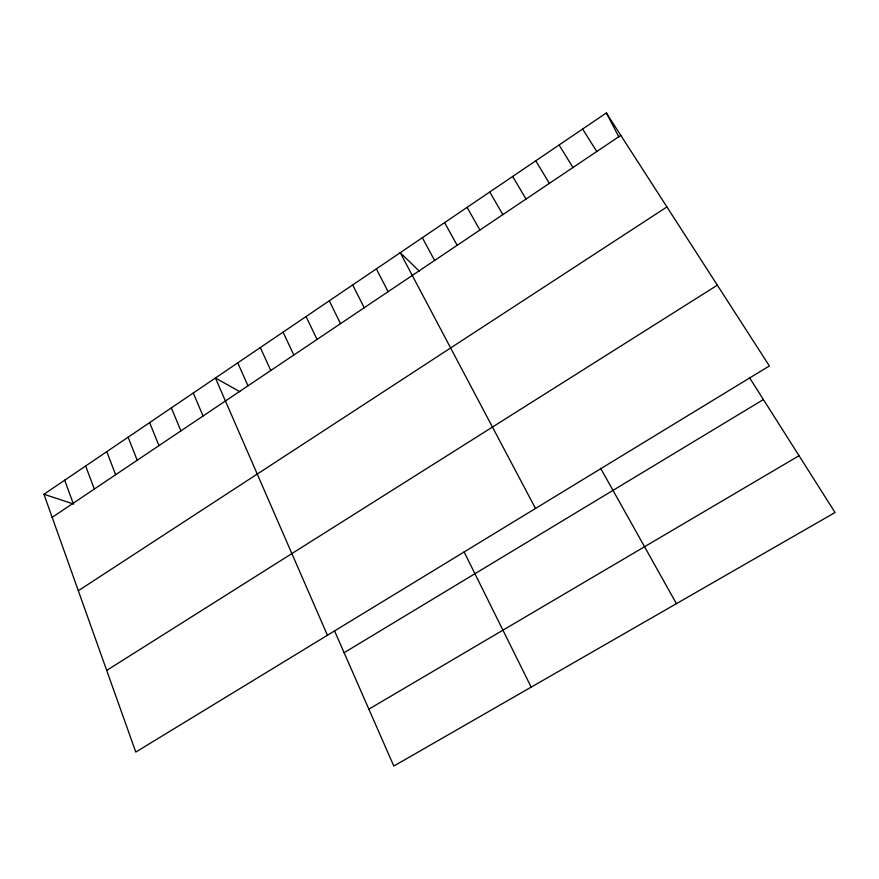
<?xml version="1.0" encoding="UTF-8"?>
<svg xmlns="http://www.w3.org/2000/svg" width="879" height="879" viewBox="0 0 879 879"><rect width="100%" height="100%" fill="white"/><g stroke="black" fill="none" stroke-linecap="round" stroke-linejoin="round"><path stroke-width="1.32" d="M43.95 494.262L606.356 112.941L769.378 365.939L135.784 752.061L43.95 494.262L73.726 504.074M52.18 517.357L620.816 135.366M78.319 590.732L666.93 206.928M106.7 670.413L717.352 285.181M344.107 652.712L763.422 399.549M368.861 709.166L799.033 455.718M239.835 391.693L215.421 378.003L327.438 635.264M419.305 271.139L400.242 252.691L535.509 508.469M749.424 377.498L835.05 512.512L393.814 766.059L334.547 630.891M582.612 129.037L596.775 151.507M559.077 144.991L572.965 167.504M535.772 160.802L549.375 183.359M512.666 176.47L526.005 199.061M489.768 191.985L502.843 214.619M467.09 207.367L479.89 230.034M600.588 468.221L676.423 603.664M444.609 222.607L457.146 245.307M422.327 237.715L434.611 260.448M606.356 112.941L618.926 137.058M376.355 268.886L388.122 291.674M352.699 284.928L364.203 307.749M464.123 551.924L531.169 687.125M329.273 300.805L340.514 323.659M306.068 316.539L317.055 339.426M283.082 332.13L293.817 355.028M260.316 347.568L270.798 370.488M237.759 362.851L247.999 385.804M193.281 393.012L203.049 415.998M171.361 407.878L180.887 430.886M149.628 422.612L158.945 445.631M128.103 437.204L137.19 460.244M106.777 451.663L115.643 474.715M85.648 465.991L94.295 489.065M64.705 480.198L73.133 503.271"/></g></svg>
